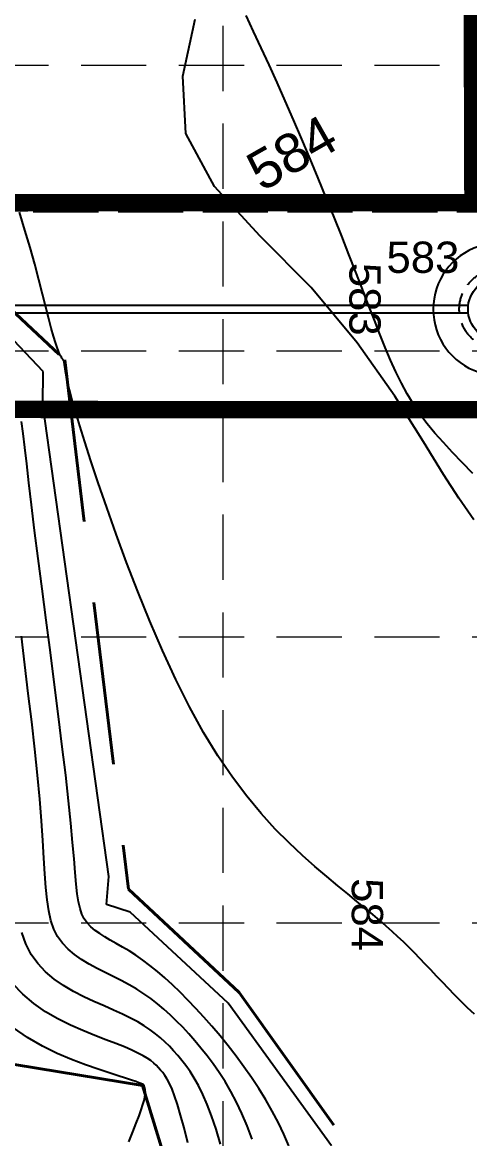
# Model space of a CAD drawing. Header units: inches. Extents: x 638 to 17512, y -393 to 10164.
# Drawn here: x 9680 to 10092, y 6793 to 7821 of the extents above; entities that cross this region are included whole.
import ezdxf
from ezdxf.enums import TextEntityAlignment as Align

# ---------------------------------------------------------------- set-up
doc = ezdxf.new("R2010")
doc.units = ezdxf.units.IN
doc.header["$LTSCALE"] = 600
doc.header["$MEASUREMENT"] = 0
for name, pattern in [('ADJOINERS', [2.85, 2.5, -0.05, 0.1, -0.05, 0.1, -0.05]), ('DASHED', [0.75, 0.5, -0.25]), ('ESMT', [0.13, 0.1, -0.03]), ('HIDDEN', [0.375, 0.25, -0.125])]:
    doc.linetypes.add(name, pattern=pattern)
for name, color, linetype in [('Contour Lines Existing', 8, 'Continuous'), ('EC', 8, 'Continuous'), ('GRID', 254, 'HIDDEN'), ('LIMITS', 1, 'DASHED'), ('NEW - SEWER MANHOLES', 5, 'Continuous'), ('NEW - SEWER SERVICE', 5, 'Continuous'), ('PC', 3, 'Continuous'), ('s EASEMENTS', 8, 'ESMT'), ('s SURVEY - ADJOINERS', 7, 'ADJOINERS')]:
    doc.layers.add(name, color=color, linetype=linetype)
doc.layers.add('Contour Lines Flow', color=4, linetype='HIDDEN', lineweight=40)
doc.styles.get("Standard").update_dxf_attribs({"font": 'ARIAL.TTF'})

msp = doc.modelspace()

# ---------------------------------------------------------------- linework, layer by layer
at = {"layer": 'Contour Lines Existing'}
for p, q in [((9893.3, 7812.4), (9886.4, 7826.9)), ((9900.4, 7797.3), (9893.3, 7812.4)), ((9907.6, 7781.5), (9900.4, 7797.3)), ((9915, 7765.2), (9907.6, 7781.5)), ((9922.5, 7748.3), (9915, 7765.2)), ((9930.1, 7730.9), (9922.5, 7748.3)), ((9937.7, 7713.1), (9930.1, 7730.9)), ((9945.3, 7695.1), (9937.7, 7713.1)), ((9952.8, 7677.1), (9945.3, 7695.1)), ((9960.1, 7659.1), (9952.8, 7677.1)), ((9967.4, 7641.3), (9960.1, 7659.1)), ((9682.8, 7629.4), (9677.7, 7645.8)), ((9974.4, 7623.8), (9967.4, 7641.3)), ((9687.5, 7613.4), (9682.8, 7629.4)), ((9981.1, 7606.9), (9974.4, 7623.8)), ((9691.8, 7598.1), (9687.5, 7613.4)), ((9987.5, 7590.6), (9981.1, 7606.9)), ((9699.7, 7499.3), (9600.6, 7603)), ((9695.6, 7583.6), (9691.8, 7598.1)), ((9993.5, 7575), (9987.5, 7590.6)), ((9699, 7570.3), (9695.6, 7583.6)), ((9702, 7558.3), (9699, 7570.3)), ((9999.2, 7560.4), (9993.5, 7575)), ((9704.7, 7547.8), (9702, 7558.3)), ((10004.5, 7546.6), (9999.2, 7560.4)), ((9707, 7539), (9704.7, 7547.8)), ((10009.5, 7533.6), (10004.5, 7546.6)), ((9709, 7531.8), (9707, 7539)), ((9710.8, 7526), (9709, 7531.8)), ((9712.3, 7521.4), (9710.8, 7526)), ((10014.5, 7521.3), (10009.5, 7533.6)), ((9713.6, 7517.9), (9712.3, 7521.4)), ((9714.7, 7515.4), (9713.6, 7517.9)), ((9715.6, 7513.5), (9714.7, 7515.4)), ((10019.3, 7509.7), (10014.5, 7521.3)), ((9716.3, 7512.3), (9715.6, 7513.5)), ((9716.9, 7511.5), (9716.3, 7512.3)), ((9717.4, 7510.9), (9716.9, 7511.5)), ((9717.8, 7510.4), (9717.4, 7510.9)), ((9718.1, 7510), (9717.8, 7510.4)), ((9718.4, 7509.5), (9718.1, 7510)), ((9718.6, 7509), (9718.4, 7509.5)), ((9718.8, 7508.3), (9718.6, 7509)), ((9718.9, 7507.5), (9718.8, 7508.3)), ((9719.1, 7506.5), (9718.9, 7507.5)), ((9719.3, 7505.2), (9719.1, 7506.5)), ((9719.5, 7503.5), (9719.3, 7505.2)), ((10024.3, 7498.8), (10019.3, 7509.7)), ((9699.4, 7468.9), (9699.7, 7499.3)), ((9719.8, 7501.5), (9719.5, 7503.5)), ((9720.2, 7499.1), (9719.8, 7501.5)), ((9720.7, 7496), (9720.2, 7499.1)), ((9721.5, 7491.9), (9720.7, 7496)), ((10029.4, 7488.4), (10024.3, 7498.8)), ((9722.6, 7486.7), (9721.5, 7491.9)), ((9724.3, 7480.1), (9722.6, 7486.7)), ((10034.7, 7478.5), (10029.4, 7488.4)), ((9726.5, 7471.7), (9724.3, 7480.1)), ((10040.4, 7469), (10034.7, 7478.5)), ((9759.9, 7034.1), (9699.4, 7468.9)), ((9729.5, 7461.5), (9726.5, 7471.7)), ((10046.4, 7459.9), (10040.4, 7469)), ((9681.2, 7442.1), (9679.6, 7453.2)), ((9733.2, 7449.1), (9729.5, 7461.5)), ((10053.1, 7451.1), (10046.4, 7459.9)), ((9737.9, 7434.3), (9733.2, 7449.1)), ((10060.2, 7442.4), (10053.1, 7451.1)), ((10068, 7433.7), (10060.2, 7442.4)), ((9682.8, 7429.2), (9681.2, 7442.1)), ((9743.5, 7416.8), (9737.9, 7434.3)), ((10076.4, 7424.7), (10068, 7433.7)), ((9684.5, 7414.1), (9682.8, 7429.2)), ((10085.4, 7415.3), (10076.4, 7424.7)), ((9686.5, 7396.6), (9684.5, 7414.1)), ((9750.3, 7396.6), (9743.5, 7416.8)), ((10095.2, 7405.3), (10085.4, 7415.3)), ((9688.9, 7376.3), (9686.5, 7396.6)), ((9758.1, 7373.9), (9750.3, 7396.6)), ((9691.7, 7352.9), (9688.9, 7376.3)), ((9766.8, 7349.3), (9758.1, 7373.9)), ((9695, 7327), (9691.7, 7352.9)), ((9776.4, 7323.3), (9766.8, 7349.3)), ((9698.5, 7299.2), (9695, 7327)), ((9786.8, 7296.5), (9776.4, 7323.3)), ((9702.3, 7270.1), (9698.5, 7299.2)), ((9797.9, 7269.3), (9786.8, 7296.5)), ((9706.2, 7240.4), (9702.3, 7270.1)), ((9809.5, 7242.2), (9797.9, 7269.3)), ((9682.7, 7229.1), (9679.5, 7255.4)), ((9710, 7210.6), (9706.2, 7240.4)), ((9821.7, 7215.7), (9809.5, 7242.2)), ((9685.9, 7202.7), (9682.7, 7229.1)), ((9713.7, 7181.4), (9710, 7210.6)), ((9834.3, 7190.4), (9821.7, 7215.7)), ((9689, 7176.7), (9685.9, 7202.7)), ((9847.3, 7166.8), (9834.3, 7190.4)), ((9691.8, 7151.5), (9689, 7176.7)), ((9717.2, 7153.5), (9713.7, 7181.4)), ((9860.4, 7145.3), (9847.3, 7166.8)), ((9694.3, 7127.6), (9691.8, 7151.5)), ((9720.3, 7127.4), (9717.2, 7153.5)), ((9873.8, 7125.7), (9860.4, 7145.3)), ((9696.4, 7105.5), (9694.3, 7127.6)), ((9722.9, 7103.9), (9720.3, 7127.4)), ((9887.1, 7108.1), (9873.8, 7125.7)), ((9698, 7085.4), (9696.4, 7105.5)), ((9725, 7083.3), (9722.9, 7103.9)), ((9900.3, 7092.2), (9887.1, 7108.1)), ((9699.2, 7067.3), (9698, 7085.4)), ((9726.7, 7065.6), (9725, 7083.3)), ((9913.3, 7077.9), (9900.3, 7092.2)), ((9926, 7065.1), (9913.3, 7077.9)), ((9700.1, 7051.1), (9699.2, 7067.3)), ((9728, 7050.5), (9726.7, 7065.6)), ((9938.2, 7053.6), (9926, 7065.1)), ((9949.8, 7043.3), (9938.2, 7053.6)), ((9701, 7036.7), (9700.1, 7051.1)), ((9729.1, 7037.8), (9728, 7050.5)), ((9960.7, 7034.1), (9949.8, 7043.3)), ((9702, 7023.9), (9701, 7036.7)), ((9730, 7027.1), (9729.1, 7037.8)), ((9757.9, 7008.5), (9759.9, 7034.1)), ((9970.8, 7025.7), (9960.7, 7034.1)), ((9703.2, 7012.6), (9702, 7023.9)), ((9731, 7018.2), (9730, 7027.1)), ((9980, 7018.2), (9970.8, 7025.7)), ((9704.7, 7002.5), (9703.2, 7012.6)), ((9732.1, 7010.8), (9731, 7018.2)), ((9733.5, 7004.7), (9732.1, 7010.8)), ((9988.4, 7011.3), (9980, 7018.2)), ((9996, 7004.9), (9988.4, 7011.3)), ((9706.7, 6993.7), (9704.7, 7002.5)), ((9735.2, 6999.6), (9733.5, 7004.7)), ((9779.6, 7001.4), (9757.9, 7008.5)), ((9869.9, 6917.6), (9779.6, 7001.4)), ((10003, 6999.1), (9996, 7004.9)), ((9709.4, 6985.8), (9706.7, 6993.7)), ((9737.4, 6995.2), (9735.2, 6999.6)), ((9740.1, 6991.4), (9737.4, 6995.2)), ((9743.4, 6987.9), (9740.1, 6991.4)), ((10009.4, 6993.6), (10003, 6999.1)), ((10015.3, 6988.5), (10009.4, 6993.6)), ((9683.7, 6972.1), (9680, 6982.6)), ((9712.9, 6978.9), (9709.4, 6985.8)), ((9747.3, 6984.6), (9743.4, 6987.9)), ((9751.6, 6981.6), (9747.3, 6984.6)), ((9756.3, 6978.6), (9751.6, 6981.6)), ((10020.9, 6983.5), (10015.3, 6988.5)), ((10026.1, 6978.7), (10020.9, 6983.5)), ((9688.5, 6962.5), (9683.7, 6972.1)), ((9717.3, 6972.7), (9712.9, 6978.9)), ((9722.5, 6967.2), (9717.3, 6972.7)), ((9761.4, 6975.6), (9756.3, 6978.6)), ((9766.9, 6972.5), (9761.4, 6975.6)), ((9772.6, 6969.2), (9766.9, 6972.5)), ((10031.2, 6973.9), (10026.1, 6978.7)), ((10036.3, 6969), (10031.2, 6973.9)), ((9694.5, 6954), (9688.5, 6962.5)), ((9728.5, 6962.2), (9722.5, 6967.2)), ((9735, 6957.6), (9728.5, 6962.2)), ((9778.6, 6965.6), (9772.6, 6969.2)), ((9784.9, 6961.6), (9778.6, 6965.6)), ((9791.3, 6957.1), (9784.9, 6961.6)), ((10041.3, 6964), (10036.3, 6969)), ((10046.3, 6958.8), (10041.3, 6964)), ((9701.7, 6946.5), (9694.5, 6954)), ((9741.9, 6953.4), (9735, 6957.6)), ((9749.2, 6949.5), (9741.9, 6953.4)), ((9756.6, 6945.8), (9749.2, 6949.5)), ((9797.9, 6952.1), (9791.3, 6957.1)), ((9804.7, 6946.7), (9797.9, 6952.1)), ((10051.4, 6953.5), (10046.3, 6958.8)), ((10056.6, 6948.1), (10051.4, 6953.5)), ((9709.7, 6939.7), (9701.7, 6946.5)), ((9718.4, 6933.7), (9709.7, 6939.7)), ((9764.1, 6942.1), (9756.6, 6945.8)), ((9771.5, 6938.4), (9764.1, 6942.1)), ((9811.5, 6940.8), (9804.7, 6946.7)), ((9818.6, 6934.4), (9811.5, 6940.8)), ((10061.8, 6942.5), (10056.6, 6948.1)), ((10067.2, 6936.8), (10061.8, 6942.5)), ((9680.8, 6925.8), (9671.7, 6935.4)), ((9727.5, 6928.3), (9718.4, 6933.7)), ((9778.7, 6934.5), (9771.5, 6938.4)), ((9785.7, 6930.5), (9778.7, 6934.5)), ((9792.3, 6926.2), (9785.7, 6930.5)), ((9825.7, 6927.6), (9818.6, 6934.4)), ((10072.7, 6931.1), (10067.2, 6936.8)), ((10078.4, 6925.2), (10072.7, 6931.1)), ((9690.9, 6917.2), (9680.8, 6925.8)), ((9736.9, 6923.5), (9727.5, 6928.3)), ((9746.3, 6919), (9736.9, 6923.5)), ((9755.6, 6915), (9746.3, 6919)), ((9798.7, 6921.7), (9792.3, 6926.2)), ((9804.8, 6916.9), (9798.7, 6921.7)), ((9832.9, 6920.4), (9825.7, 6927.6)), ((9840.2, 6912.7), (9832.9, 6920.4)), ((10084.2, 6919.3), (10078.4, 6925.2)), ((10090.3, 6913.3), (10084.2, 6919.3)), ((9701.8, 6909.7), (9690.9, 6917.2)), ((9713.2, 6903.2), (9701.8, 6909.7)), ((9764.4, 6911.1), (9755.6, 6915)), ((9772.6, 6907.5), (9764.4, 6911.1)), ((9810.8, 6911.9), (9804.8, 6916.9)), ((9816.7, 6906.6), (9810.8, 6911.9)), ((9847.5, 6904.7), (9840.2, 6912.7)), ((9964.9, 6786.2), (9869.9, 6917.6)), ((10096.6, 6907.3), (10090.3, 6913.3)), ((9724.7, 6897.4), (9713.2, 6903.2)), ((9780, 6903.8), (9772.6, 6907.5)), ((9786.7, 6900.2), (9780, 6903.8)), ((9792.7, 6896.6), (9786.7, 6900.2)), ((9822.4, 6901.1), (9816.7, 6906.6)), ((9828, 6895.3), (9822.4, 6901.1)), ((9854.9, 6896.3), (9847.5, 6904.7)), ((9685.2, 6885.8), (9672.1, 6894.8)), ((9736.1, 6892.3), (9724.7, 6897.4)), ((9747, 6887.9), (9736.1, 6892.3)), ((9757.3, 6883.9), (9747, 6887.9)), ((9798.1, 6893), (9792.7, 6896.6)), ((9803.1, 6889.3), (9798.1, 6893)), ((9807.6, 6885.6), (9803.1, 6889.3)), ((9833.6, 6889.2), (9828, 6895.3)), ((9839.2, 6882.8), (9833.6, 6889.2)), ((9862.4, 6887.4), (9854.9, 6896.3)), ((9869.8, 6878.3), (9862.4, 6887.4)), ((9698.8, 6878), (9685.2, 6885.8)), ((9712.4, 6871.3), (9698.8, 6878)), ((9766.4, 6880.4), (9757.3, 6883.9)), ((9774.4, 6877.2), (9766.4, 6880.4)), ((9781.1, 6874.3), (9774.4, 6877.2)), ((9811.9, 6881.7), (9807.6, 6885.6)), ((9815.9, 6877.8), (9811.9, 6881.7)), ((9819.7, 6873.7), (9815.9, 6877.8)), ((9844.8, 6876.2), (9839.2, 6882.8)), ((9877.1, 6868.8), (9869.8, 6878.3)), ((9725.8, 6865.6), (9712.4, 6871.3)), ((9786.7, 6871.6), (9781.1, 6874.3)), ((9791.5, 6869.1), (9786.7, 6871.6)), ((9795.4, 6866.8), (9791.5, 6869.1)), ((9798.6, 6864.6), (9795.4, 6866.8)), ((9823.5, 6869.4), (9819.7, 6873.7)), ((9827.2, 6864.9), (9823.5, 6869.4)), ((9850.4, 6869.1), (9844.8, 6876.2)), ((9856, 6861.7), (9850.4, 6869.1)), ((9884.3, 6859), (9877.1, 6868.8)), ((9738.5, 6860.8), (9725.8, 6865.6)), ((9750.1, 6856.7), (9738.5, 6860.8)), ((9760.3, 6853.4), (9750.1, 6856.7)), ((9801.4, 6862.4), (9798.6, 6864.6)), ((9803.7, 6860.3), (9801.4, 6862.4)), ((9805.8, 6858.1), (9803.7, 6860.3)), ((9807.7, 6855.9), (9805.8, 6858.1)), ((9831, 6860), (9827.2, 6864.9)), ((9834.9, 6854.6), (9831, 6860)), ((9861.5, 6853.8), (9856, 6861.7)), ((9891.3, 6849.1), (9884.3, 6859)), ((9768.7, 6850.6), (9760.3, 6853.4)), ((9775.5, 6848.4), (9768.7, 6850.6)), ((9780.8, 6846.6), (9775.5, 6848.4)), ((9784.8, 6845.3), (9780.8, 6846.6)), ((9809.7, 6853.6), (9807.7, 6855.9)), ((9811.7, 6850.9), (9809.7, 6853.6)), ((9813.7, 6847.7), (9811.7, 6850.9)), ((9815.9, 6843.6), (9813.7, 6847.7)), ((9838.7, 6848.5), (9834.9, 6854.6)), ((9842.6, 6841.6), (9838.7, 6848.5)), ((9867, 6845.3), (9861.5, 6853.8)), ((9898, 6838.9), (9891.3, 6849.1)), ((9787.6, 6844.3), (9784.8, 6845.3)), ((9789.6, 6843.6), (9787.6, 6844.3)), ((9790.9, 6843.1), (9789.6, 6843.6)), ((9791.5, 6842.8), (9790.9, 6843.1)), ((9791.9, 6842.6), (9791.5, 6842.8)), ((9792, 6842.5), (9791.9, 6842.6)), ((9792.1, 6842.4), (9792, 6842.5)), ((9792.2, 6842.2), (9792.1, 6842.4)), ((9792.3, 6842.1), (9792.2, 6842.2)), ((9792.4, 6841.9), (9792.3, 6842.1)), ((9792.5, 6841.6), (9792.4, 6841.9)), ((9792.7, 6841.2), (9792.5, 6841.6)), ((9792.8, 6840.8), (9792.7, 6841.2)), ((9793, 6840.3), (9792.8, 6840.8)), ((9793.1, 6839.7), (9793, 6840.3)), ((9793.3, 6839), (9793.1, 6839.7)), ((9793.5, 6838.1), (9793.3, 6839)), ((9793.6, 6836.9), (9793.5, 6838.1)), ((9793.7, 6835.5), (9793.6, 6836.9)), ((9818.2, 6838.5), (9815.9, 6843.6)), ((9820.6, 6832.1), (9818.2, 6838.5)), ((9846.6, 6833.5), (9842.6, 6841.6)), ((9872.3, 6836.2), (9867, 6845.3)), ((9877.5, 6826.4), (9872.3, 6836.2)), ((9904.5, 6828.5), (9898, 6838.9)), ((9791.4, 6824.1), (9792.4, 6828)), ((9792.4, 6828), (9793.1, 6831.1)), ((9793.1, 6831.1), (9793.5, 6833.6)), ((9793.5, 6833.6), (9793.7, 6835.5)), ((9823.3, 6824.2), (9820.6, 6832.1)), ((9850.6, 6824.3), (9846.6, 6833.5)), ((9882.6, 6815.9), (9877.5, 6826.4)), ((9910.5, 6818), (9904.5, 6828.5)), ((9787.9, 6813.7), (9789.9, 6819.4)), ((9789.9, 6819.4), (9791.4, 6824.1)), ((9826.1, 6814.5), (9823.3, 6824.2)), ((9854.6, 6813.7), (9850.6, 6824.3)), ((9887.4, 6804.5), (9882.6, 6815.9)), ((9916.1, 6807.5), (9910.5, 6818)), ((9782.2, 6799), (9785.3, 6806.9)), ((9785.3, 6806.9), (9787.9, 6813.7)), ((9829.3, 6802.8), (9826.1, 6814.5)), ((9858.7, 6801.6), (9854.6, 6813.7)), ((9921.2, 6796.8), (9916.1, 6807.5)), ((9778.4, 6789.8), (9782.2, 6799)), ((9832.7, 6788.9), (9829.3, 6802.8)), ((9862.9, 6787.7), (9858.7, 6801.6)), ((9892, 6792.3), (9887.4, 6804.5)), ((9925.7, 6786.1), (9921.2, 6796.8))]:
    msp.add_line(p, q, dxfattribs=at)
at = {"layer": 'Contour Lines Flow', "color": 35}
for p, q in [((9605, 7617.4, 7012.5), (9719.5, 7509.9, 7007.6)), ((9719.5, 7509.9, 7007.6), (9778.1, 7022.5, 7012)), ((9778.1, 7022.5, 7012), (9879.9, 6927.3, 7012.3)), ((9879.9, 6927.3, 7012.3), (9985.5, 6779.6, 7012.8)), ((9791.1, 6841.8, 7080.7), (9568.9, 6878, 7094.6)), ((9887.8, 6526.8, 7066.7), (9791.1, 6841.8, 7080.7))]:
    msp.add_line(p, q, dxfattribs=at)
at = {"layer": 'EC', "color": 35}
for p, q in [((9828.3, 7771.2), (9839.4, 7823.7)), ((9831, 7718.2), (9828.3, 7771.2)), ((9857.2, 7669.6), (9831, 7718.2)), ((9899.4, 7623.7), (9857.2, 7669.6)), ((9946.4, 7576.4), (9899.4, 7623.7)), ((9988.6, 7525.7), (9946.4, 7576.4)), ((10023.3, 7476.4), (9988.6, 7525.7)), ((10049.7, 7434.4), (10023.3, 7476.4)), ((10068.1, 7404.4), (10049.7, 7434.4)), ((10082.1, 7382.5), (10068.1, 7404.4)), ((10096, 7362.7), (10082.1, 7382.5))]:
    msp.add_line(p, q, dxfattribs=at)
at = {"layer": 'GRID', "color": 252, "linetype": 'HIDDEN', "lineweight": 0, "ltscale": 0.4}
for p, q in [((9865, 9887.4), (9865, 672.4)), ((914.5, 7781.4), (17236, 7781.4)), ((914.5, 7518.1), (17236, 7518.1)), ((914.5, 7254.9), (17236, 7254.9)), ((914.5, 6991.6), (17236, 6991.6))]:
    msp.add_line(p, q, dxfattribs=at)
at = {"layer": 'LIMITS', "ltscale": 0.5, "const_width": 16, "flags": 128}
msp.add_lwpolyline([(11235.8, 9397.9), (10914.5, 9431.9), (10900.6, 9263), (10089.8, 9324.5), (10095.2, 7654.7), (3247.7, 7651.7), (3240.9, 7469), (10127.1, 7463.9), (10127.9, 2985.9), (10598.3, 2827.7), (11974.3, 2527.3), (11973.2, 3635.2), (12020.9, 3629.8), (12011.9, 8785.1), (11211.6, 9205.7), (11235.8, 9397.9)], close=True, dxfattribs=at)
at = {"layer": 'NEW - SEWER MANHOLES', "color": 7, "linetype": 'DASHED', "ltscale": 0.0625}
msp.add_circle((10119.7, 7556.5), 37, dxfattribs=at)
at = {"layer": 'NEW - SEWER MANHOLES', "color": 7, "ltscale": 0.0625}
msp.add_circle((10119.7, 7556.5), 29, dxfattribs=at)
at = {"layer": 'NEW - SEWER SERVICE', "color": 7, "ltscale": 0.0625}
for p, q in [((10090.9, 7560), (6735.5, 7560)), ((10090.9, 7553), (6735.5, 7553))]:
    msp.add_line(p, q, dxfattribs=at)
at = {"layer": 'PC', "color": 35, "ltscale": 0.0625}
msp.add_arc((10119.7, 7556.5), 61, 36.5556, 323.4443, dxfattribs=at)
at = {"layer": 's EASEMENTS'}
msp.add_line((3216.5, 7646.5), (10156.7, 7646.5), dxfattribs=at)
at = {"layer": 's SURVEY - ADJOINERS'}
msp.add_line((3256.7, 7466.5), (10118.7, 7466.5), dxfattribs=at)

# ---------------------------------------------------------------- texts
at = {"layer": 'EC', "color": 35}
msp.add_text('584', height=36, rotation=29.6212, dxfattribs=at).set_placement((9937.3, 7685), align=Align.CENTER)
for s, p in [('583', (9995.9, 7565.7, 13956)), ('584', (9998.1, 6999.1, 13968))]:
    msp.add_text(s, height=28.8, rotation=270, dxfattribs=at).set_placement(p, align=Align.MIDDLE_CENTER)
at = {"layer": 'PC', "color": 35}
msp.add_text('583', height=28.8, dxfattribs=at).set_placement((10049.2, 7604.4, 14040), align=Align.MIDDLE_CENTER)

doc.saveas('drawing.dxf')
